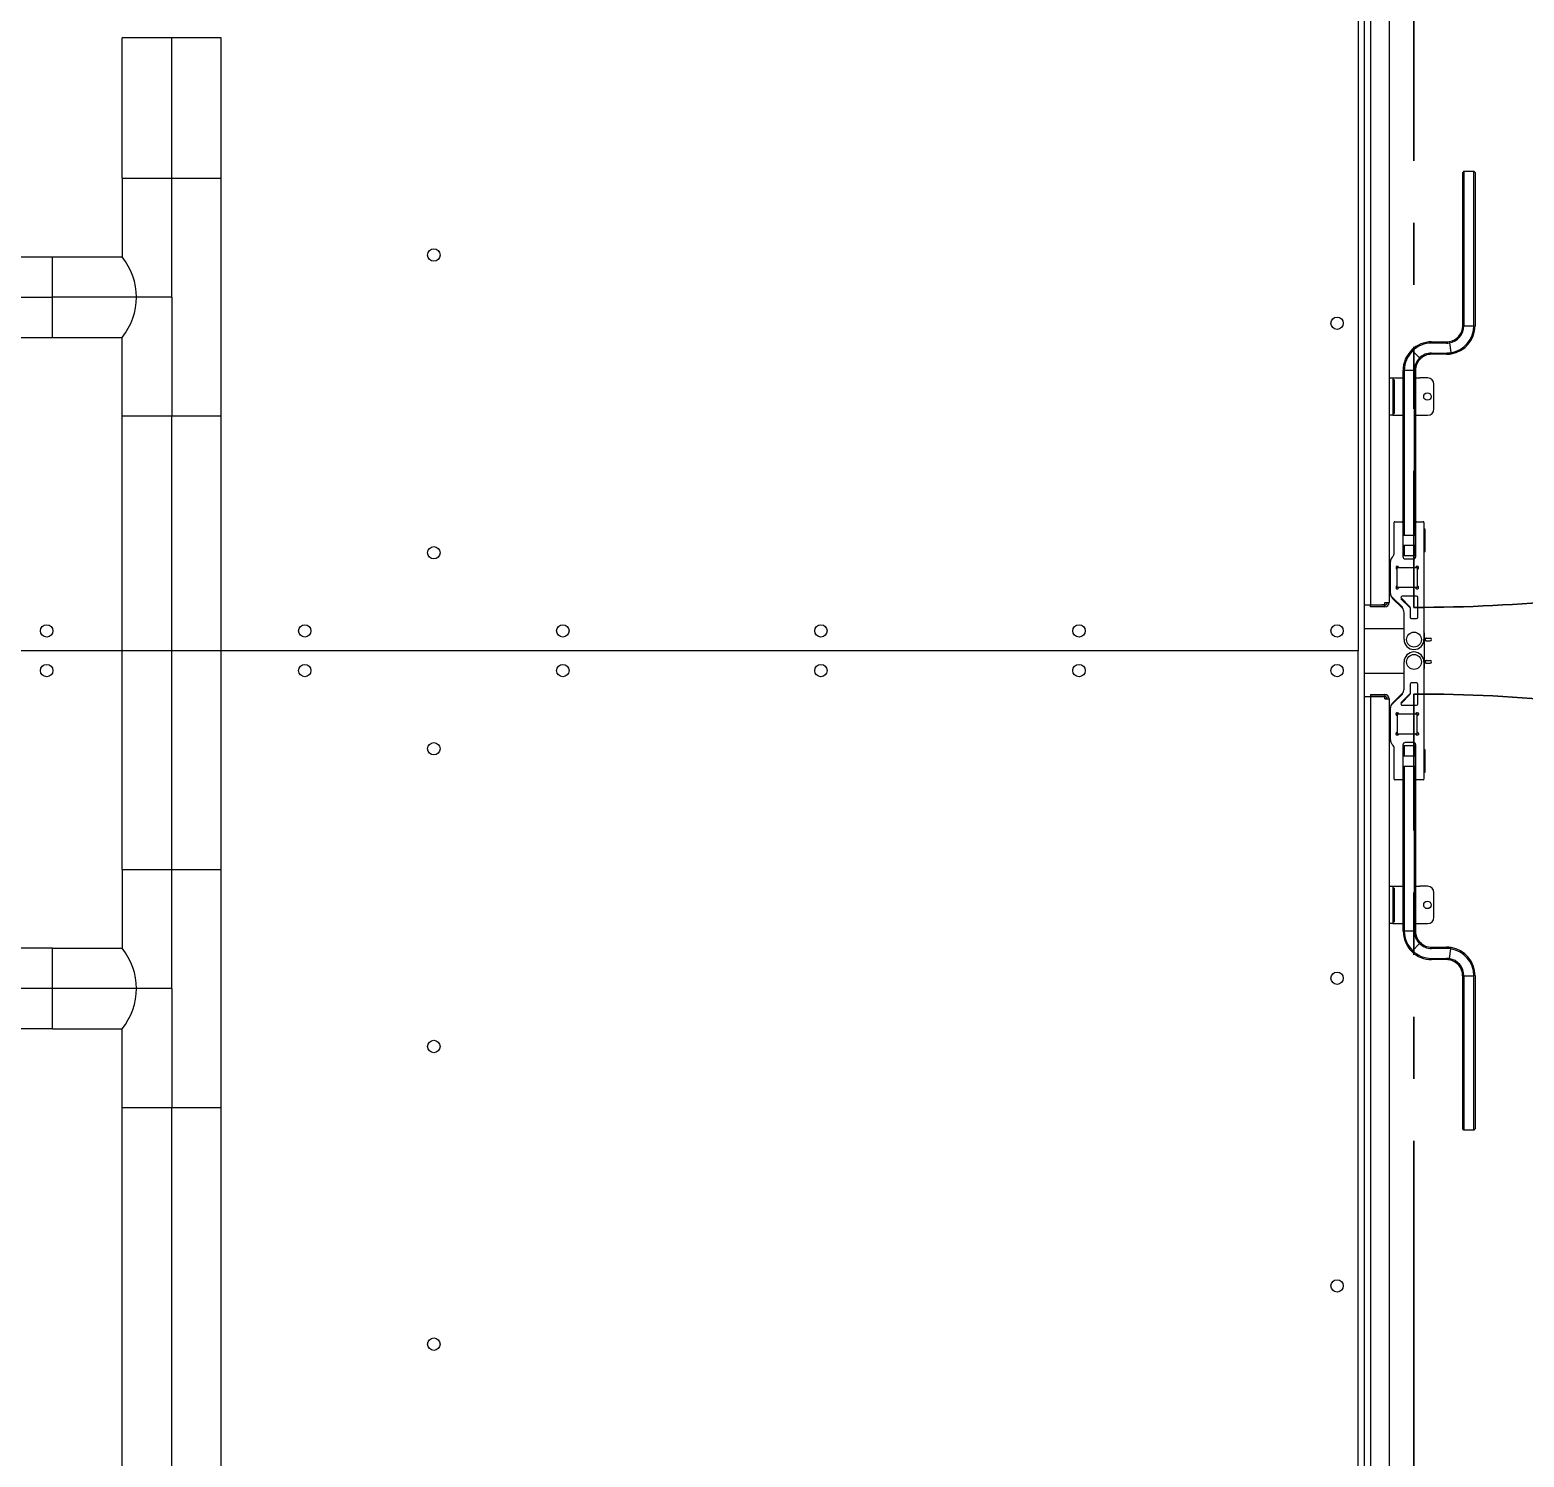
# Model space of a CAD drawing. Extents: x -681219 to -550379, y -242630 to -158199.
# Drawn here: x -574538 to -573334, y -224267 to -223116 of the extents above; entities that cross this region are included whole.
import ezdxf

# ---------------------------------------------------------------- set-up
doc = ezdxf.new("R2010")
doc.units = 0
doc.header["$LTSCALE"] = 1000
doc.linetypes.add('C2', pattern=[17, 14, -1, 1, -1])
doc.linetypes.add('P2', pattern=[23, 18, -1, 1, -1, 1, -1])
for name, color, linetype in [('AAQ0501601', 7, 'CONTINUOUS'), ('C__USERS_YSV001_', 7, 'CONTINUOUS'), ('DOTE_油脂（黄）', 7, 'CONTINUOUS'), ('GZDH011003592', 7, 'CONTINUOUS'), ('GZDH011005631', 7, 'CONTINUOUS'), ('GZDH011027032', 7, 'CONTINUOUS'), ('GZDH011027072', 7, 'CONTINUOUS'), ('GZDH011032011', 7, 'CONTINUOUS'), ('GZDH011034441', 7, 'CONTINUOUS'), ('GZDH011034501', 7, 'CONTINUOUS'), ('PIPE-油脂（黄）', 2, 'CONTINUOUS'), ('中心线', 4, 'C2')]:
    doc.layers.add(name, color=color, linetype=linetype)
doc.layers.add('双点划线', color=2, linetype='P2', lineweight=35)

# ---------------------------------------------------------------- blocks, each defined once
blk = doc.blocks.new('端门')
at = {"layer": '双点划线', "ltscale": 0.05}
blk.add_line((0, 0), (0, 1260.1), dxfattribs=at)
blk.add_arc((0, 0), 1260.1, 90, 178.4084, dxfattribs=at)
blk = doc.blocks.new('fushitu')
at = {"layer": 'AAQ0501601', "color": 7, "linetype": 'Continuous'}
for p, q in [((5523.8, 218.5), (5523, 217.7)), ((5523.8, 218.5), (5523.8, 207.3)), ((5524, 218.5), (5523.8, 218.5)), ((5524, 218.5), (5524, 207.3)), ((5523, 208.1), (5523.8, 207.3)), ((5523.8, 207.3), (5523.8, 202.5)), ((5523.8, 207.3), (5524, 207.3)), ((5524, 207.3), (5524, 202.5)), ((5523.8, 202.5), (5523, 201.7)), ((5523.8, 202.5), (5523.8, 191.3)), ((5524, 202.5), (5523.8, 202.5)), ((5524, 202.5), (5524, 191.3)), ((5523, 192.1), (5523.8, 191.3)), ((5523.8, 191.3), (5524, 191.3)), ((5523.8, -191.3), (5523, -192.1)), ((5523.8, -191.3), (5523.8, -202.5)), ((5524, -191.3), (5523.8, -191.3)), ((5524, -191.3), (5524, -202.5)), ((5523, -201.7), (5523.8, -202.5)), ((5523.8, -202.5), (5523.8, -207.3)), ((5523.8, -202.5), (5524, -202.5)), ((5524, -202.5), (5524, -207.3)), ((5523.8, -207.3), (5523, -208.1)), ((5523.8, -207.3), (5523.8, -218.5)), ((5524, -207.3), (5523.8, -207.3)), ((5524, -207.3), (5524, -218.5)), ((5523, -217.7), (5523.8, -218.5)), ((5523.8, -218.5), (5524, -218.5))]:
    blk.add_line(p, q, dxfattribs=at)
at = {"layer": 'C__USERS_YSV001_', "color": 7, "linetype": 'Continuous'}
for p, q in [((5580.3, 386.5), (5579.3, 385.5)), ((5579.3, 381.5), (5579.3, 385.5)), ((5580.3, 386.5), (5588.3, 386.5)), ((5580.3, 386.5), (5580.3, 381.5)), ((5588.3, 381.5), (5588.3, 386.5)), ((5589.3, 385.5), (5588.3, 386.5)), ((5589.3, 385.5), (5589.3, 381.5)), ((5579.3, 262), (5579.3, 381.5)), ((5580.3, 381.5), (5580.3, 262)), ((5588.3, 262), (5588.3, 381.5)), ((5589.3, 381.5), (5589.3, 262)), ((5580.3, 262), (5588.3, 262)), ((5538.2, 242.5), (5538.9, 241.8)), ((5544.5, 236.1), (5538.9, 241.8)), ((5554.2, 249), (5566.2, 249)), ((5566.2, 248), (5554.2, 248)), ((5568.3, 249.2), (5568.5, 248.2)), ((5568.5, 248.2), (5569.7, 240.3)), ((5545.2, 235.3), (5544.5, 236.1)), ((5554.2, 240), (5566.2, 240)), ((5566.2, 239), (5554.2, 239)), ((5569.9, 239.3), (5569.7, 240.3)), ((5531.3, 93), (5531.3, 226)), ((5540.3, 226), (5532.2, 226)), ((5532.2, 226), (5532.2, 93)), ((5540.3, 93), (5540.3, 226)), ((5541.3, 226), (5541.3, 93)), ((5524, 102), (5524, 103.5)), ((5524, 79.1), (5524, 102)), ((5524.5, 104), (5530.5, 104)), ((5531, 103.5), (5531, 102)), ((5531, 102), (5531, 76)), ((5541.5, 102), (5541.5, 103.5)), ((5541.5, 76), (5541.5, 102)), ((5542, 104), (5547.5, 104)), ((5548, 103.5), (5548, 102)), ((5548, 102), (5548, 9)), ((5548.5, 98), (5548, 97.4)), ((5548.5, 80), (5548.5, 98)), ((5549, 98), (5548.5, 98)), ((5549, 80), (5549, 98)), ((5541.5, 93), (5531, 93)), ((5531, 85), (5541.5, 85)), ((5531.3, 77.5), (5531.3, 85)), ((5532.2, 85), (5532.2, 76.5)), ((5540.3, 76.5), (5540.3, 85)), ((5541.3, 85), (5541.3, 77.5)), ((5522.5, 75.5), (5522.5, 75.5)), ((5531.3, 77.5), (5532.2, 76.5)), ((5540.3, 76.5), (5532.2, 76.5)), ((5533, 74), (5539.5, 74)), ((5540.3, 76.5), (5541.3, 77.5)), ((5548, 80.6), (5548.5, 80)), ((5548.5, 80), (5549, 80)), ((5521, 46.1), (5521, 71.9)), ((5525.5, 67.5), (5525.5, 66.5)), ((5527, 68), (5526, 68)), ((5526.5, 67), (5542.5, 67)), ((5526.5, 51), (5526.5, 67)), ((5543, 68), (5542, 68)), ((5542.5, 67), (5542.5, 51)), ((5543.5, 66.5), (5543.5, 67.5)), ((5525.5, 51.5), (5525.5, 50.5)), ((5526, 50), (5527, 50)), ((5542.5, 51), (5526.5, 51)), ((5542, 50), (5543, 50)), ((5543.5, 50.5), (5543.5, 51.5)), ((5530.5, 34.5), (5522.5, 42.5)), ((5522.8, 42.9), (5530.9, 34.8)), ((5536.4, 35), (5529.4, 41.9)), ((5529.8, 42.3), (5536.7, 35.4)), ((5542, 44), (5530.5, 44)), ((5543, 27), (5543, 43)), ((5532, 9), (5532, 30.9)), ((5537, 34.7), (5537, 27)), ((5538, 26), (5542, 26)), ((5500, 18), (5532, 18)), ((5548.5, -13), (5548.5, 13)), ((5548.5, 10.1), (5549.9, 10.1)), ((5549.9, 7.9), (5548.5, 7.9)), ((5549.9, 7.9), (5550, 7.9)), ((5550, 10.1), (5553, 10.1)), ((5550, 7.9), (5553, 7.9)), ((5532, -30.9), (5532, -9)), ((5548, -9), (5548, -102)), ((5548.5, -7.9), (5549.9, -7.9)), ((5549.9, -10.1), (5548.5, -10.1)), ((5550, -7.9), (5549.9, -7.9)), ((5549.9, -10.1), (5550, -10.1)), ((5550, -7.9), (5553, -7.9)), ((5550, -10.1), (5553, -10.1)), ((5500, -18), (5532, -18)), ((5522.5, -42.5), (5530.5, -34.5)), ((5530.9, -34.8), (5522.8, -42.9)), ((5529.4, -41.9), (5536.4, -35)), ((5536.7, -35.4), (5529.8, -42.3)), ((5537, -27), (5537, -34.7)), ((5542, -26), (5538, -26)), ((5543, -43), (5543, -27)), ((5521, -71.9), (5521, -46.1)), ((5530.5, -44), (5542, -44)), ((5525.5, -51.5), (5525.5, -50.5)), ((5526, -50), (5527, -50)), ((5542.5, -51), (5526.5, -51)), ((5526.5, -51), (5526.5, -67)), ((5542, -50), (5543, -50)), ((5542.5, -67), (5542.5, -51)), ((5543.5, -50.5), (5543.5, -51.5)), ((5525.5, -67.5), (5525.5, -66.5)), ((5527, -68), (5526, -68)), ((5526.5, -67), (5542.5, -67)), ((5543, -68), (5542, -68)), ((5543.5, -66.5), (5543.5, -67.5)), ((5522.5, -75.5), (5522.5, -75.5)), ((5524, -102), (5524, -79.1)), ((5531, -76), (5531, -102)), ((5531.3, -77.5), (5532.2, -76.5)), ((5531.3, -85), (5531.3, -77.5)), ((5532.2, -76.5), (5540.3, -76.5)), ((5532.2, -76.5), (5532.2, -85)), ((5539.5, -74), (5533, -74)), ((5540.3, -85), (5540.3, -76.5)), ((5540.3, -76.5), (5541.3, -77.5)), ((5541.3, -77.5), (5541.3, -85)), ((5541.5, -102), (5541.5, -76)), ((5548.5, -80), (5548, -80.6)), ((5548.5, -98), (5548.5, -80)), ((5549, -80), (5548.5, -80)), ((5549, -98), (5549, -80)), ((5541.5, -85), (5531, -85)), ((5531, -93), (5541.5, -93)), ((5531.3, -226), (5531.3, -93)), ((5532.2, -93), (5532.2, -226)), ((5540.3, -226), (5540.3, -93)), ((5541.3, -93), (5541.3, -226)), ((5524, -103.5), (5524, -102)), ((5530.5, -104), (5524.5, -104)), ((5531, -102), (5531, -103.5)), ((5541.5, -103.5), (5541.5, -102)), ((5547.5, -104), (5542, -104)), ((5548, -97.4), (5548.5, -98)), ((5548, -102), (5548, -103.5)), ((5548.5, -98), (5549, -98)), ((5540.3, -226), (5532.2, -226)), ((5544.5, -236.1), (5538.9, -241.8)), ((5544.5, -236.1), (5545.2, -235.3)), ((5554.2, -239), (5566.2, -239)), ((5566.2, -240), (5554.2, -240)), ((5568.5, -248.2), (5569.7, -240.3)), ((5569.7, -240.3), (5569.9, -239.3)), ((5538.9, -241.8), (5538.2, -242.5)), ((5554.2, -248), (5566.2, -248)), ((5566.2, -249), (5554.2, -249)), ((5568.5, -248.2), (5568.3, -249.2)), ((5579.3, -381.5), (5579.3, -262)), ((5580.3, -262), (5588.3, -262)), ((5580.3, -262), (5580.3, -381.5)), ((5588.3, -381.5), (5588.3, -262)), ((5589.3, -262), (5589.3, -381.5)), ((5579.3, -385.5), (5579.3, -381.5)), ((5580.3, -381.5), (5580.3, -386.5)), ((5588.3, -386.5), (5588.3, -381.5)), ((5589.3, -381.5), (5589.3, -385.5)), ((5580.3, -386.5), (5579.3, -385.5)), ((5588.3, -386.5), (5580.3, -386.5)), ((5589.3, -385.5), (5588.3, -386.5))]:
    blk.add_line(p, q, dxfattribs=at)
for centre in [(5540, 9), (5540, -9)]:
    blk.add_circle(centre, 6, dxfattribs=at)
for centre, radius, start, end in [((5566.3, 262), 13, 279.1218, 0.0035), ((5566.2, 262), 14, 279.1547, 359.9932), ((5566.2, 262), 22, 279.1532, 0.0078), ((5566.2, 262), 23, 279.1532, 0), ((5554.2, 226), 23, 134.3195, 180), ((5554.2, 226), 22, 134.304, 180), ((5554.2, 226), 23, 90, 134.3195), ((5554.2, 226), 22, 90, 134.304), ((5566.2, 262), 13, 270, 279.1295), ((5566.2, 262), 14, 270, 279.1532), ((5554.4, 226), 14.1, 134.482, 179.8202), ((5554.2, 226), 13, 134.3222, 180.0189), ((5554.2, 226), 14, 90, 134.304), ((5554.2, 226), 13, 90, 134.3233), ((5566.2, 262), 22, 270, 279.1532), ((5566.2, 262), 23, 270, 279.1532), ((5524.5, 103.5), 0.5, 90, 180), ((5530.5, 103.5), 0.5, 0, 90), ((5542, 103.5), 0.5, 90, 180), ((5547.5, 103.5), 0.5, 0, 90), ((5526, 71.9), 5, 135, 180), ((5519, 79.1), 5, 315, 0), ((5533, 76), 2, 180, 270), ((5539.5, 76), 2, 270, 0), ((5526, 67.5), 0.5, 90, 180), ((5526, 66.5), 0.5, 180, 270), ((5526, 65.5), 0.5, 0, 90), ((5527, 67.5), 0.5, 0, 90), ((5528, 67.5), 0.5, 180, 270), ((5541, 67.5), 0.5, 270, 0), ((5542, 67.5), 0.5, 90, 180), ((5543, 65.5), 0.5, 90, 180), ((5543, 67.5), 0.5, 0, 90), ((5543, 66.5), 0.5, 270, 0), ((5526, 51.5), 0.5, 90, 180), ((5526, 50.5), 0.5, 180, 270), ((5526, 52.5), 0.5, 270, 0), ((5527, 50.5), 0.5, 270, 0), ((5528, 50.5), 0.5, 90, 180), ((5541, 50.5), 0.5, 0, 90), ((5542, 50.5), 0.5, 180, 270), ((5543, 52.5), 0.5, 180, 270), ((5543, 51.5), 0.5, 0, 90), ((5543, 50.5), 0.5, 270, 0), ((5526, 46.1), 5, 180, 225), ((5530.5, 43), 1, 90, 225), ((5542, 43), 1, 0, 90), ((5527, 30.9), 5, 0, 45), ((5536, 34.7), 1, 0, 45), ((5538, 27), 1, 180, 270), ((5542, 27), 1, 270, 0), ((5543.5, 13), 5, 0, 25.8419), ((5540, 9), 8, 180, 0), ((5553, 9), 1.1, 270, 90), ((5540, -9), 8, 0, 180), ((5553, -9), 1.1, 270, 90), ((5543.5, -13), 5, 334.1581, 0), ((5527, -30.9), 5, 315, 0), ((5536, -34.7), 1, 315, 0), ((5538, -27), 1, 90, 180), ((5542, -27), 1, 0, 90), ((5526, -46.1), 5, 135, 180), ((5530.5, -43), 1, 135, 270), ((5542, -43), 1, 270, 0), ((5526, -50.5), 0.5, 90, 180), ((5526, -51.5), 0.5, 180, 270), ((5526, -52.5), 0.5, 0, 90), ((5527, -50.5), 0.5, 0, 90), ((5528, -50.5), 0.5, 180, 270), ((5541, -50.5), 0.5, 270, 0), ((5542, -50.5), 0.5, 90, 180), ((5543, -52.5), 0.5, 90, 180), ((5543, -50.5), 0.5, 0, 90), ((5543, -51.5), 0.5, 270, 0), ((5526, -71.9), 5, 180, 225), ((5526, -66.5), 0.5, 90, 180), ((5526, -67.5), 0.5, 180, 270), ((5526, -65.5), 0.5, 270, 0), ((5527, -67.5), 0.5, 270, 0), ((5528, -67.5), 0.5, 90, 180), ((5541, -67.5), 0.5, 0, 90), ((5542, -67.5), 0.5, 180, 270), ((5543, -65.5), 0.5, 180, 270), ((5543, -66.5), 0.5, 0, 90), ((5543, -67.5), 0.5, 270, 0), ((5519, -79.1), 5, 0, 45), ((5533, -76), 2, 90, 180), ((5539.5, -76), 2, 0, 90), ((5524.5, -103.5), 0.5, 180, 270), ((5530.5, -103.5), 0.5, 270, 0), ((5542, -103.5), 0.5, 180, 270), ((5547.5, -103.5), 0.5, 270, 0), ((5554.3, -226), 23, 179.993, 225.6888), ((5554.2, -226), 22, 179.9964, 225.6975), ((5554.3, -226), 14.1, 180.1586, 225.5374), ((5554.2, -226), 13, 180, 225.696), ((5554.2, -226), 14, 225.696, 270), ((5554.2, -226), 13, 225.696, 270), ((5566.2, -262), 23, 80.8611, 90), ((5566.2, -262), 22, 80.8468, 90), ((5566.2, -262), 22, 0.001, 80.8463), ((5566.2, -262), 23, 359.9995, 80.8622), ((5554.2, -226), 23, 225.6906, 270), ((5554.2, -226), 22, 225.696, 270), ((5566.2, -262), 14, 80.8468, 90), ((5566.2, -262), 13, 80.8852, 90), ((5566.2, -262), 13, 0, 80.8852), ((5566.2, -262), 14, 0, 80.8468)]:
    blk.add_arc(centre, radius, start, end, dxfattribs=at)
for points, knots in [([(5549.9, 7.9), (5549.7, 7.9), (5549.5, 8), (5549.2, 8.4), (5549.1, 8.7), (5549.1, 9.3), (5549.2, 9.6), (5549.5, 10), (5549.7, 10.1), (5549.9, 10.1)], [0, 0, 0, 0, 0.25, 0.25, 0.5, 0.5, 0.75, 0.75, 1, 1, 1, 1]), ([(5550, 10.1), (5550, 10.1), (5550, 10.1), (5549.9, 10.1), (5549.9, 10.1), (5549.9, 10.1)], [0, 0, 0, 0, 0.5, 0.5, 1, 1, 1, 1]), ([(5549.9, -10.1), (5549.7, -10.1), (5549.5, -10), (5549.2, -9.6), (5549.1, -9.3), (5549.1, -8.7), (5549.2, -8.4), (5549.5, -8), (5549.7, -7.9), (5549.9, -7.9)], [0, 0, 0, 0, 0.25, 0.25, 0.5, 0.5, 0.75, 0.75, 1, 1, 1, 1])]:
    blk.add_open_spline(points, degree=3, knots=knots, dxfattribs=at)
at = {"layer": 'GZDH011005631', "color": 7, "linetype": 'Continuous'}
for p, q in [((5520, 219.9), (5523, 219.9)), ((5523, 219.9), (5526.8, 219.9)), ((5523, 219.9), (5523, 214.9)), ((5526.8, 219.9), (5531.3, 219.9)), ((5541.3, 219.9), (5544.8, 219.9)), ((5551, 219.9), (5544.8, 219.9)), ((5523, 214.9), (5523, 194.9)), ((5556, 194.9), (5556, 214.9)), ((5523, 194.9), (5523, 189.9)), ((5523, 189.9), (5520, 189.9)), ((5523, 189.9), (5526.8, 189.9)), ((5526.8, 189.9), (5531.3, 189.9)), ((5541.3, 189.9), (5544.8, 189.9)), ((5544.8, 189.9), (5551, 189.9)), ((5520, -189.9), (5523, -189.9)), ((5523, -189.9), (5526.8, -189.9)), ((5523, -189.9), (5523, -194.9)), ((5526.8, -189.9), (5531.3, -189.9)), ((5541.3, -189.9), (5544.8, -189.9)), ((5551, -189.9), (5544.8, -189.9)), ((5523, -194.9), (5523, -214.9)), ((5556, -214.9), (5556, -194.9)), ((5523, -214.9), (5523, -219.9)), ((5523, -219.9), (5520, -219.9)), ((5523, -219.9), (5526.8, -219.9)), ((5526.8, -219.9), (5531.3, -219.9)), ((5541.3, -219.9), (5544.8, -219.9)), ((5544.8, -219.9), (5551, -219.9))]:
    blk.add_line(p, q, dxfattribs=at)
for centre in [(5550.8, 204.9), (5550.8, -204.9)]:
    blk.add_circle(centre, 3, dxfattribs=at)
for centre, start, end in [((5551, 214.9), 0, 90), ((5551, 194.9), 270, 0), ((5551, -194.9), 0, 90), ((5551, -214.9), 270, 0)]:
    blk.add_arc(centre, 5, start, end, dxfattribs=at)
at = {"layer": 'GZDH011027032', "color": 7, "linetype": 'Continuous'}
for p, q in [((5505, -35.4), (5505, -36.9)), ((5505, -35.4), (5516.5, -35.4)), ((5516.5, -35.4), (5516.5, -36.9)), ((5516.5, -36.9), (5505, -36.9)), ((5505, -36.9), (5505, -1264.9)), ((5514, -36.9), (5516.5, -36.9)), ((5516.5, -38.9), (5516.5, -36.9)), ((5516.5, -38.9), (5520, -38.9)), ((5520, -38.9), (5520, -1262.9))]:
    blk.add_line(p, q, dxfattribs=at)
for radius in [3.5, 2]:
    blk.add_arc((5516.5, -38.9), radius, 0, 90, dxfattribs=at)
at = {"layer": 'GZDH011027072', "color": 7, "linetype": 'Continuous'}
for p, q in [((5505, 1264.9), (5505, 36.9)), ((5520, 1262.9), (5520, 38.9)), ((5505, 35.4), (5505, 36.9)), ((5505, 36.9), (5516.5, 36.9)), ((5516.5, 36.9), (5514, 36.9)), ((5516.5, 38.9), (5520, 38.9)), ((5516.5, 36.9), (5516.5, 38.9)), ((5516.5, 35.4), (5516.5, 36.9)), ((5516.5, 35.4), (5505, 35.4))]:
    blk.add_line(p, q, dxfattribs=at)
for radius in [3.5, 2]:
    blk.add_arc((5516.5, 38.9), radius, 270, 0, dxfattribs=at)
at = {"layer": 'GZDH011032011', "color": 7, "linetype": 'Continuous'}
for p, q in [((5500, 36.9), (5514, 36.9)), ((5500, -36.9), (5514, -36.9))]:
    blk.add_line(p, q, dxfattribs=at)
for centre, start, end in [((5514, 39.9), 326.4427, 340.5288), ((5514, -39.9), 19.4712, 33.5573)]:
    blk.add_arc(centre, 3, start, end, dxfattribs=at)
at = {"layer": 'GZDH011034441', "color": 7, "linetype": 'Continuous'}
blk.add_line((5500, -1300), (5500, 1300), dxfattribs=at)
at = {"layer": 'GZDH011034501', "color": 7, "linetype": 'Continuous'}
for p, q in [((5495, 1273), (5495, 0)), ((5495, 0), (4055, 0)), ((5495, 0), (4055, 0)), ((5495, -1273), (5495, 0))]:
    blk.add_line(p, q, dxfattribs=at)
for centre in [(4750, 319), (5478, 264), (4750, 79), (4438, 16), (4646, 16), (4854, 16), (5062, 16), (5270, 16), (5478, 16), (4438, -16), (4646, -16), (4854, -16), (5062, -16), (5270, -16), (5478, -16), (4750, -79), (5478, -264), (4750, -319), (5478, -512), (4750, -559)]:
    blk.add_circle(centre, 5, dxfattribs=at)

msp = doc.modelspace()

# ---------------------------------------------------------------- linework, layer by layer
at = {"layer": 'DOTE_油脂（黄）', "color": 1}
for p, q in [((-574424.1099, -223235.6983), (-574424.1099, -223122.7297)), ((-574424.1099, -223331.6983, 3800), (-574424.1099, -223235.6983)), ((-574788.82, -223331.6983), (-574520.1099, -223331.6983)), ((-574424.1099, -223331.6983, 3800), (-574520.1099, -223331.6983)), ((-574424.1099, -223331.6983, 3800), (-574424.1099, -223427.6983)), ((-574424.1099, -223793.043), (-574424.1099, -223427.6983)), ((-574424.1099, -223889.043, 3800), (-574424.1099, -223793.043)), ((-574520.1099, -223889.043), (-574781.6421, -223889.043)), ((-574424.1099, -223889.043, 3800), (-574520.1099, -223889.043)), ((-574424.1099, -223889.043, 3800), (-574424.1099, -223985.043)), ((-574424.1099, -224568.7656), (-574424.1099, -223985.043))]:
    msp.add_line(p, q, dxfattribs=at)
at = {"layer": 'PIPE-油脂（黄）'}
for p, q in [((-574384.1099, -223122.7297, 3800), (-574464.1099, -223122.7297, 3800)), ((-574464.1099, -223235.6983), (-574384.1099, -223235.6983)), ((-574520.1099, -223364.1983), (-574520.1099, -223299.1983)), ((-574384.1099, -223427.6983), (-574464.1099, -223427.6983)), ((-574464.1099, -223793.043), (-574384.1099, -223793.043)), ((-574520.1099, -223921.543), (-574520.1099, -223856.543)), ((-574384.1099, -223985.043), (-574464.1099, -223985.043))]:
    msp.add_line(p, q, dxfattribs=at)
at = {"layer": 'PIPE-油脂（黄）', "color": 1}
for p, q in [((-574464.1099, -223235.6983), (-574464.1099, -223122.7297)), ((-574384.1099, -223235.6983), (-574384.1099, -223122.7297)), ((-574464.1099, -223235.6983), (-574464.1099, -223299.1983)), ((-574384.1099, -223427.6983), (-574384.1099, -223235.6983)), ((-574788.82, -223299.1983), (-574520.1099, -223299.1983)), ((-574520.1099, -223299.1983), (-574464.1099, -223299.1983)), ((-574788.82, -223364.1983), (-574520.1099, -223364.1983)), ((-574520.1099, -223364.1983), (-574464.1099, -223364.1983)), ((-574464.1099, -223427.6983), (-574464.1099, -223364.1983)), ((-574464.1099, -223793.043), (-574464.1099, -223427.6983)), ((-574384.1099, -223793.043), (-574384.1099, -223427.6983)), ((-574464.1099, -223793.043), (-574464.1099, -223856.543)), ((-574384.1099, -223985.043), (-574384.1099, -223793.043)), ((-574520.1099, -223856.543), (-574781.6421, -223856.543)), ((-574520.1099, -223856.543), (-574464.1099, -223856.543)), ((-574520.1099, -223921.543), (-574781.6421, -223921.543)), ((-574520.1099, -223921.543), (-574464.1099, -223921.543)), ((-574464.1099, -223985.043), (-574464.1099, -223921.543)), ((-574464.1099, -224568.7656), (-574464.1099, -223985.043)), ((-574384.1099, -224568.7656), (-574384.1099, -223985.043))]:
    msp.add_line(p, q, dxfattribs=at)
at = {"layer": 'PIPE-油脂（黄）'}
for centre in [(-574504.1099, -223331.6983), (-574504.1099, -223889.043)]:
    msp.add_arc(centre, 51.5388, 320.9061411, 39.0938589, dxfattribs=at)

# ---------------------------------------------------------------- block references
at = {"layer": 'GZDH011003592', "rotation": 180}
msp.add_blockref('端门', (-573422.82, -222321.6983), dxfattribs=at)
at = {"layer": 'GZDH011003592', "xscale": -1}
msp.add_blockref('端门', (-573422.82, -224911.6983), dxfattribs=at)
at = {"layer": '中心线'}
msp.add_blockref('fushitu', (-578962.82, -223616.6983), dxfattribs=at)

doc.saveas('drawing.dxf')
